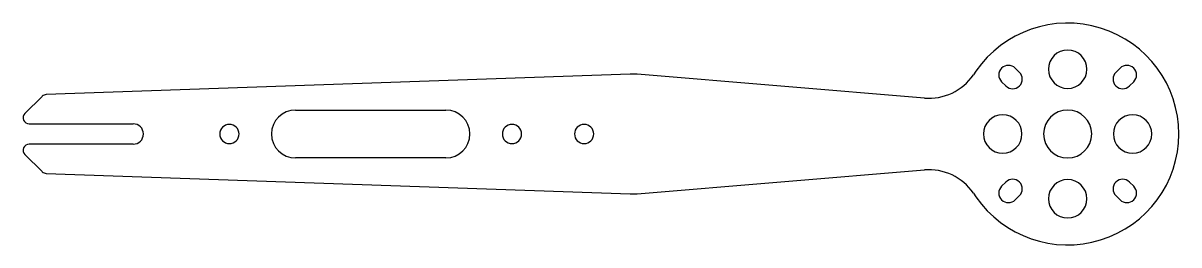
# Model space of a CAD drawing. Header units: millimetres. Extents: x -18 to 174, y -18 to 18.
import ezdxf

# ---------------------------------------------------------------- set-up
doc = ezdxf.new("R2010")
doc.units = ezdxf.units.MM
doc.layers.add('CUT', color=7, linetype='Continuous')

msp = doc.modelspace()

# ---------------------------------------------------------------- linework, layer by layer
at = {"layer": 'CUT'}
for p, q in [((82.65, 9.99), (-14.47, 6.58)), ((131.6, 5.99), (83.83, 9.97)), ((140.18, 10.47), (139.76, 9.86)), ((146.71, 10.98), (147.42, 10.28)), ((163.45, 10.28), (164.16, 10.98)), ((145.16, 8.02), (144.45, 8.72)), ((166.42, 8.72), (165.71, 8.02)), ((-15.14, 6.28), (-18.02, 3.41)), ((27, 4), (52, 4)), ((-17.31, 1.7), (0, 1.7)), ((0, -1.7), (-17.31, -1.7)), ((-18.02, -3.41), (-15.14, -6.28)), ((52, -4), (27, -4)), ((-14.47, -6.58), (82.65, -9.99)), ((83.83, -9.97), (131.6, -5.99)), ((144.45, -8.72), (145.16, -8.02)), ((165.71, -8.02), (166.42, -8.72)), ((139.76, -9.86), (140.18, -10.47)), ((147.42, -10.28), (146.71, -10.98)), ((164.16, -10.98), (163.45, -10.28))]:
    msp.add_line(p, q, dxfattribs=at)
for centre, radius, start, end in [((155.43, 0), 18.5, -145.5235, 145.5235), ((155.43, 10.8), 3.2, 0, 180), ((83, 0), 10, 85.2382, 92.0157), ((132.34, 14.96), 9, -94.7618, -34.4765), ((145.58, 9.85), 1.6, 45, 225), ((146.29, 9.15), 1.6, -135, 45), ((155.43, 10.8), 3.2, 180, 360), ((164.58, 9.15), 1.6, 135, 315), ((165.29, 9.85), 1.6, -45, 135), ((-14.43, 5.58), 1, 92.0157, 135), ((27, 0), 4, 90, 270), ((52, 0), 4, -90, 90), ((155.43, 0), 4, 0, 180), ((-17.31, 2.7), 1, -225, -90), ((144.63, 0), 3.2, 0, 180), ((166.23, 0), 3.2, 0, 180), ((0, 0), 1.7, -90, 90), ((16, 0), 1.6, 0, 180), ((16, 0), 1.6, -180, 0), ((63, 0), 1.6, 0, 180), ((75, 0), 1.6, 0, 180), ((75, 0), 1.6, 180, 360), ((144.63, 0), 3.2, 180, 360), ((155.43, 0), 4, 180, 360), ((166.23, 0), 3.2, 180, 360), ((-17.31, -2.7), 1, -270, -135), ((63, 0), 1.6, 180, 360), ((-14.43, -5.58), 1, -135, -92.0157), ((132.34, -14.96), 9, 34.4765, 94.7618), ((146.29, -9.15), 1.6, -45, 135), ((155.43, -10.8), 3.2, 0, 180), ((164.58, -9.15), 1.6, 45, 225), ((145.58, -9.85), 1.6, 135, 315), ((165.29, -9.85), 1.6, -135, 45), ((83, 0), 10, -92.0157, -85.2382), ((155.43, -10.8), 3.2, 180, 360)]:
    msp.add_arc(centre, radius, start, end, dxfattribs=at)

doc.saveas('drawing.dxf')
